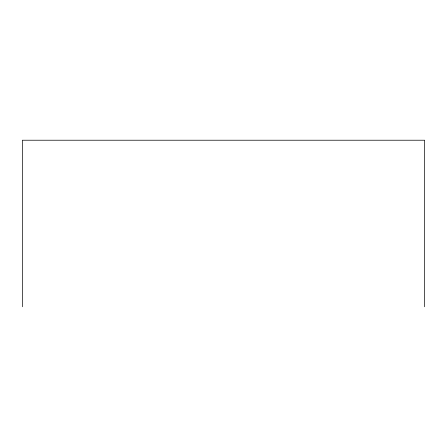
<?xml version="1.0" encoding="UTF-8"?>
<svg xmlns="http://www.w3.org/2000/svg" width="447" height="447" viewBox="0 0 447 447"><rect width="100%" height="100%" fill="white"/><g stroke="black" fill="none" stroke-linecap="round" stroke-linejoin="round"><path stroke-width="0.67" d="M424.65 306.776L424.65 140.224L22.35 140.224L22.35 306.776"/></g></svg>
